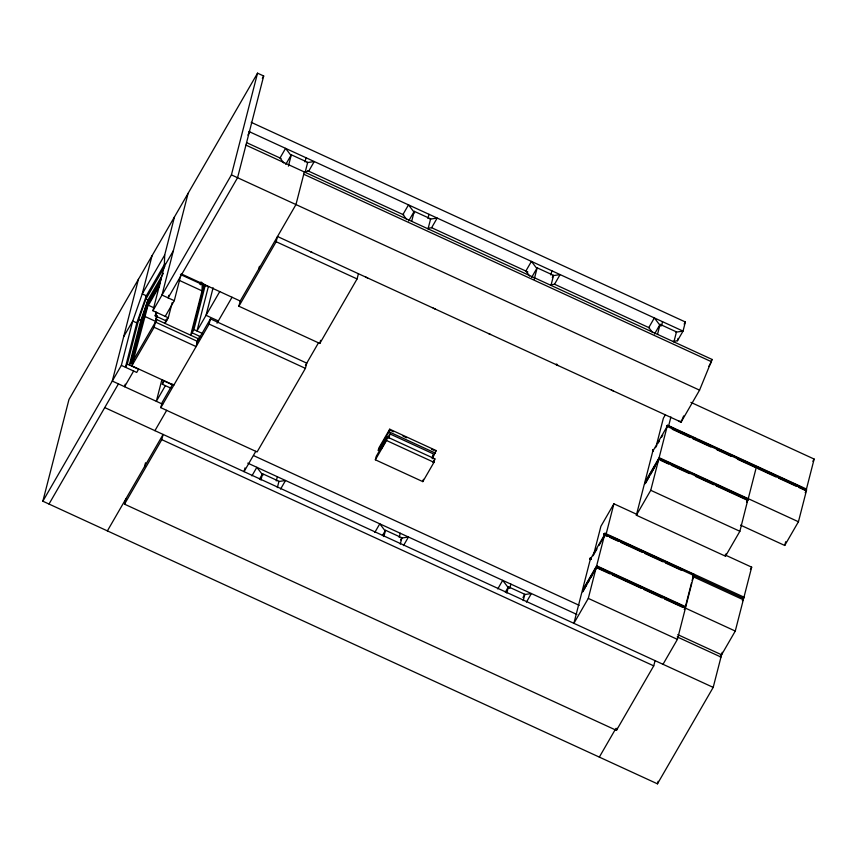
<?xml version="1.0" encoding="UTF-8"?>
<svg xmlns="http://www.w3.org/2000/svg" width="857" height="857" viewBox="0 0 857 857"><rect width="100%" height="100%" fill="white"/><g stroke="black" fill="none" stroke-linecap="round" stroke-linejoin="round"><path stroke-width="1.29" d="M742.676 599.407L743.972 597.158L606.199 533.804C603.51 532.101 604.935 536.985 607.388 536.246M590.794 557.918C588.727 559.257 591.93 560.446 590.323 558.057M740.523 525.127L784.733 545.459L798.435 521.752L806.48 490.45L667.164 426.4L652.766 451.318C653.634 449.004 652.263 451.596 653.355 450.868C652.091 447.643 653.377 452.282 652.98 451.382M160.452 282.799L148.465 303.539L131.817 365.853L173.821 385.168M166.022 319.618L165.047 323.421L168.293 317.786L152.932 310.727L164.319 266.388L164.683 255.054L174.485 216.907M208.669 286.784L205.284 285.231L193.907 329.57L190.65 335.194L202.038 290.855L202.241 284.513M203.591 283.506L203.43 288.445L192.043 332.784L201.266 337.015M590.152 558.925C590.012 557.329 591.33 560.478 590.366 558.732M653.173 451.382L653.066 449.7M652.873 449.764L653.355 450.868M652.83 450.621L653.334 451.296M604.196 533.868C607.827 532.979 602.642 536.278 604.881 533.386M652.616 450.889L652.648 450.021M666.575 426.09C671.974 424.858 662.547 428.157 668.674 425.704L806.448 489.047L806.244 490.857L799.003 487.526M604.656 533.461C606.477 533.183 604.024 536.568 604.346 533.675M666.746 425.715C668.246 424.526 666.51 428.157 667.849 425.372C665.675 426.015 667.892 427.118 668.074 425.575M590.794 558.036L590.58 559.525L590.548 558.925M652.755 451.103L653.313 449.689M604.485 533.675C605.16 536.536 605.01 532.186 605.085 533.472M146.333 295.783L145.936 299.007L138.684 319.715L127.297 364.054L125.443 367.267L136.831 322.928L146.333 295.783L164.823 263.795M652.959 451.146L653.366 450.161M604.271 533.825L605.631 533.547M147.982 299.95L140.73 320.657L129.353 364.996L130.746 362.586L142.123 318.247L147.982 299.95L163.323 273.415M722.215 652.273L713.195 687.378L657.458 783.834L42.85 501.216L68.967 399.501L257.539 73.166L263.688 75.994L237.571 177.72L168.133 297.882L168.797 295.301M138.405 279.339L112.288 381.054L162.648 404.215M42.85 501.216L121.351 365.382L132.728 321.043L142.241 293.908L152.032 255.761M125.229 384.172L124.586 386.711L133.638 371.038M148.465 303.539L143.151 318.718L131.764 363.057L156.852 319.65M167.094 318.472L166.44 321.011L155.171 315.826L156.145 312.023M188.101 193.328L161.984 295.054L174.282 300.7L165.219 316.372M199.499 336.426L198.845 338.965L155.824 319.179L156.799 315.376M131.817 365.853L154.121 327.278L157.077 315.73M168.293 317.786L172.203 302.585M174.282 300.7L181.106 274.101M655.069 660.651L653.73 665.868L616.451 730.368L124.511 504.162L125.85 498.945M161.866 379.769L156.338 401.312L165.39 385.639M171.336 388.371L162.316 384.225L163.301 380.422M144.544 466.594L145.529 462.759M196.564 342.918L210.458 318.868L306.752 363.143L305.413 368.36L257.1 451.95L160.816 407.675L162.155 402.458L172.739 384.14M124.511 504.162L161.78 439.652L163.119 434.445L107.382 530.89M152.932 310.727L231.422 174.892L257.539 73.166M208.358 286.645L196.981 330.984L219.735 291.594M198.106 338.836L196.114 346.592L154.121 327.278M213.104 287.759L206.034 315.301L218.331 320.957M160.816 407.675L209.119 324.085L210.458 318.868M358.419 273.726L357.08 278.943L319.811 343.443L238.889 306.228L240.228 301.011L295.965 204.566L304.331 171.957M258.803 268.862L259.457 266.313M288.402 166.151L291.316 154.796L307.706 162.327L305.113 172.428M238.889 306.228L276.158 241.728L277.497 236.511L681.101 422.094M304.996 161.952L306.067 157.774M245.006 467.89L244.041 471.65L255.825 451.264M260.967 480.049L262.585 473.739L278.975 481.28L277.357 487.59M276.265 480.906L277.347 476.728M319.811 343.443L320.614 340.315M411.649 221.406L414.242 211.315L430.632 218.846L428.039 228.948M427.922 218.471L428.993 214.304M375.355 459.802L376.255 456.32L387.396 437.038L434.863 458.859L433.974 462.33L422.822 481.623L375.355 459.802L386.507 440.509L387.396 437.038M389.71 429.196L378.869 447.954L378.205 450.557L389.035 431.81L389.71 429.196L436.149 450.557L432.292 458.677M388.896 438.109L389.967 433.931L433.331 453.867L432.26 458.045M383.893 536.578L385.511 530.269L401.901 537.8L400.283 544.109M399.191 537.425L400.262 533.247M422.822 481.623L423.422 479.309M534.243 279.189L537.168 267.834L553.558 275.376L550.965 285.467M550.847 274.99L551.919 270.823M506.819 593.098L508.437 586.788L524.827 594.319L523.209 600.639M509.819 588.298L510.89 584.12M593.837 553.815L600.896 526.316L613.901 503.809L636.869 514.371M596.322 567.109L581.924 592.026L573.89 623.318L588.288 598.4L596.322 567.109L735.274 631.063L720.244 657.073M596.654 565.802L604.688 534.5L693.806 575.486L685.771 606.777L596.654 565.802L582.257 590.719L590.291 559.417L604.688 534.5M685.204 608.481L685.546 607.184L596.933 566.434L596.601 567.741L609.948 573.879M606.199 533.804L613.901 503.809M657.49 334.455L660.083 324.353L676.473 331.895L673.881 341.986M661.475 325.864L662.547 321.696M672.691 341.482L677.458 340.754L678.048 338.472M251.176 122.326L685.375 321.986L683.029 331.113L677.458 340.754M649.124 476.856L645.139 483.744L659.408 458.334L748.011 499.074L739.88 531.276L725.472 556.193L636.355 515.218L644.389 483.916L658.797 458.998L747.915 499.974L746.608 502.245M652.766 451.318L644.732 482.609L659.129 457.692L667.164 426.4M656.633 444.451L663.372 418.216L665.321 414.831M636.355 515.218L650.752 490.3L658.797 458.998M659.076 459.631L659.408 458.334M668.674 425.704L670.924 416.952M616.451 730.368L616.986 728.279M245.948 145.112L712.103 359.458L699.558 390.149L680.983 422.297L679.044 421.151M685.075 607.988L691.503 582.942M692.145 580.446L693.109 576.686L743.308 599.771L735.274 631.063M663.007 664.304L677.405 639.386L685.439 608.084M657.458 783.834L658.112 781.305M725.472 556.193L726.115 553.686M756.281 467.376L748.247 498.678L746.94 500.938M742.355 600.682L743.64 598.465L751.675 567.163L725.086 554.94M784.733 545.459L785.698 541.71M806.448 489.047L814.15 459.063L690.881 402.372M590.087 558.528L590.398 557.864M590.237 558.518L591.041 559.257M590.602 557.811L590.709 559.492M680.983 422.297L683.093 417.359M683.286 416.823L683.672 415.913M682.44 570.473L682.643 569.402M806.244 490.857L806.576 489.551M262.349 78.308L263.688 75.994M164.683 255.054L142.241 293.908L146.708 295.954M123.676 336.715L132.728 321.043L137.206 323.1M164.319 266.388L173.371 250.715M164.876 266.238L145.936 299.007L148.186 300.046M147.447 303.067L161.427 278.868M136.831 322.928L138.684 319.715L140.944 320.743M159.691 285.745L148.411 305.263L154.41 308.017M140.73 320.657L142.123 318.247M247.877 135.085L249.73 131.871M143.151 318.718L144.544 316.297L156.542 321.814M155.171 315.826L157.024 312.612M48.999 504.045L118.437 383.882M155.824 319.179L157.217 316.769M199.713 284.181L201.041 281.889M200.817 284.813L202.145 282.51M202.038 290.855L205.284 285.231M285.745 164.437L291.316 154.796M162.316 384.225L164.18 381.011L173.189 385.157M154.924 430.675L166.708 410.289M217.035 323.196L232.033 297.25M310.277 251.583L312.334 252.536M305.424 365.436L318.525 342.757M365.585 277.015L367.642 277.968M251.904 475.881L256.854 467.311L262.949 475.292M259.489 479.106L262.585 473.739M408.671 220.956L414.242 211.315M280.582 489.068L285.531 480.498L278.386 481.58M433.203 308.113L435.26 309.056M381.344 448.854L385.329 441.966M387.321 438.527L389.967 433.931M488.511 333.544L490.568 334.487M374.82 532.401L379.78 523.831L385.104 530.815M382.415 535.625L385.511 530.269M531.586 277.486L537.168 267.834M432.324 457.167L433.599 454.96M434.874 452.764L436.149 450.557M432.892 462.266L434.863 458.859M400.658 539.942L401.901 537.8M552.315 277.518L553.558 275.376M403.508 545.588L408.457 537.018L401.312 538.1M556.118 364.632L558.175 365.575M611.427 390.064L613.483 391.006M497.746 588.93L502.695 580.35L508.79 588.341M505.341 592.144L508.437 586.788M654.512 334.005L660.083 324.353M522.963 597.543L524.827 594.319M684.132 324.128L685.375 321.986M526.423 602.117L531.383 593.537L524.227 594.629M593.033 555.807L597.008 548.919M599 545.47L604.314 536.289M655.498 447.697L656.826 445.404M658.155 443.112L659.483 440.809M661.475 437.37L662.804 435.067M710.774 361.761L712.103 359.458M708.857 366.335L711.514 361.75L303.742 174.239M596.933 566.434L582.664 591.855L586.649 584.967M587.977 582.674L589.305 580.371M591.298 576.932L592.616 574.629M594.608 571.191L595.936 568.887M650.452 474.564L655.091 466.529M656.419 464.226L658.412 460.787M692.585 576.879L693.784 574.083M684.218 609.477L685.546 607.184M599.332 757.095L615.915 728.396M750.378 569.412L751.675 567.163M812.854 461.312L814.15 459.063M805.173 492.711L806.48 490.45M666.585 425.908L667.453 425.286M667.507 425.447L666.939 425.768L667.442 427.032M666.639 426.304L667.935 426.015M666.767 426.507L667.817 426.272M666.95 426.711L667.699 426.54M604.11 534.2L604.646 533.557M604.164 534.404L605.46 534.115M604.26 534.018L604.956 533.515M604.292 534.618L605.353 534.382M604.71 533.782L605.599 533.686M604.485 534.822L605.224 534.65M590.827 558.153L590.441 559.385M681.626 420.776L680.812 421.173L681.24 421.698M307.117 162.626L314.262 161.545L308.691 171.186L305.113 171.732M430.032 219.156L437.188 218.064L431.617 227.716L428.039 228.251M552.958 275.675L560.114 274.594L554.533 284.235L550.965 284.781M675.884 332.195L683.029 331.113L248.83 131.453M556.311 364.118L556.889 364.129M604.988 533.761L605.545 533.879M668.021 425.768L675.059 429.078M246.912 142.776L280.967 158.438M307.717 170.747L403.808 214.925M431.778 227.791L527.858 271.969M554.618 284.267L649.488 327.899M231.422 174.892L699.558 390.149M276.158 241.728L357.08 278.943M677.437 430.171L695.691 438.57M697.952 439.609L740.191 459.031M740.609 459.213L801.798 487.354M672.274 429.25L690.378 437.573M692.788 438.688L710.892 447.011M716.934 449.786L731.417 456.449M737.448 459.223L755.553 467.547M757.963 468.661L776.067 476.985M778.488 478.088L796.592 486.412M659.129 457.692L798.435 521.752M660.286 460.198L668.781 464.098M671.213 465.212L689.414 473.589M695.488 476.374L713.688 484.751M716.12 485.865L747.679 500.381M181.834 274.165L240.463 301.128M650.752 490.3L739.88 531.276M180.441 274.486L203.238 284.974M179.038 280.271L203.034 291.316M209.119 324.085L305.413 368.36M193.907 329.57L202.916 333.716M155.46 322.061L197.453 341.375M389.978 430.096L393.545 431.735M403.026 436.095L406.582 437.734M431.5 449.186L433.867 450.279M389.035 431.81L435.474 453.16M608.931 535.507L693.913 574.576M693.452 575.379L743.64 598.465M609.809 537.36L618.261 541.249M620.682 542.363L642.429 552.369M644.85 553.472L662.975 561.806M665.396 562.92L681.101 570.151M386.507 440.509L433.974 462.33M612.38 574.993L641.507 588.395M643.939 589.509L662.15 597.886M664.571 599L682.783 607.367M130.746 362.586L133.049 363.636M127.297 364.054L138.566 369.228L136.713 372.441L121.351 365.382M677.78 634.641L721.573 654.78M677.191 636.922L720.983 657.062M588.288 598.4L677.405 639.386M253.758 455.678L579.246 605.342M247.769 463.134L576.9 614.469M104.736 407.589L713.195 687.378M161.78 439.652L653.73 665.868M590.752 559.171L590.162 558.421M653.27 451.103L652.638 450.321M660.447 325.906L654.352 317.926L648.781 327.567L652.584 332.559M536.761 268.391L531.426 261.396L525.855 271.048L529.658 276.04M414.595 212.868L408.51 204.877L402.929 214.529L406.743 219.51M290.919 155.342L285.585 148.357L280.014 157.999L283.817 162.991"/></g></svg>
